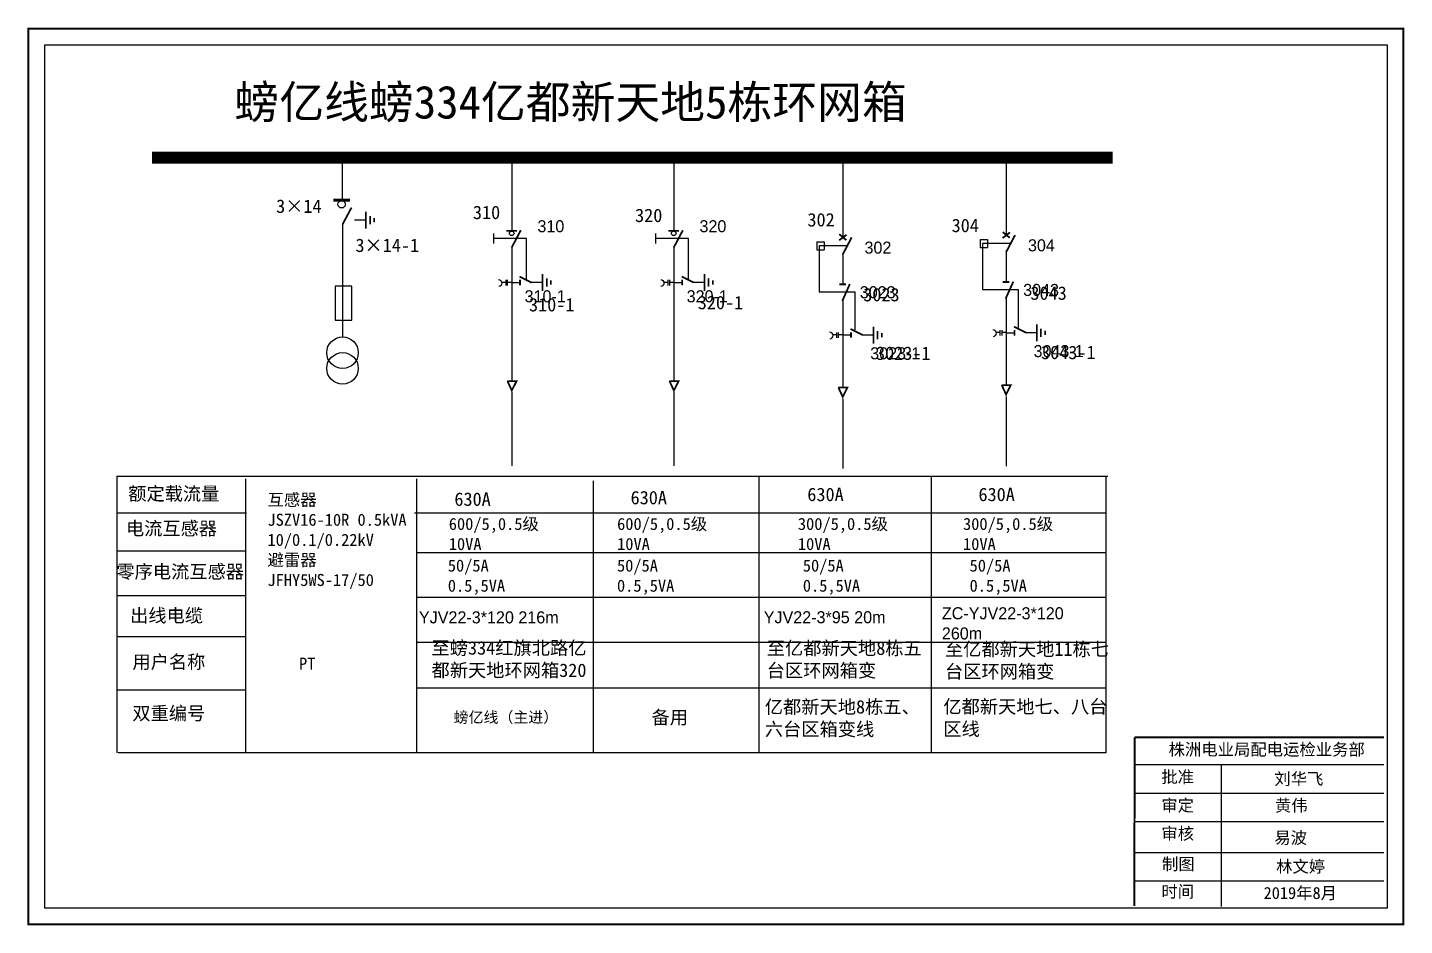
# Model space of a CAD drawing. Extents: x -976 to -656, y -1846 to -1607.
# Drawn here: x -781.6 to -656, y -1693.2 to -1611.3 of the extents above; entities that cross this region are included whole.
import ezdxf

# ---------------------------------------------------------------- set-up
doc = ezdxf.new("R2010")
doc.units = 0
doc.header["$LTSCALE"] = 0.774411
doc.linetypes.add('ACAD_ISO02W100', pattern=[15, 12, -3])
doc.linetypes.add('CENTER', pattern=[50.8, 31.75, -6.35, 6.35, -6.35])
doc.layers.get('0').update_dxf_attribs({"linetype": 'CONTINUOUS'})
doc.layers.add('2', color=7, linetype='CONTINUOUS')
doc.layers.add('MiniCADLayer', color=7, linetype='CONTINUOUS', lineweight=20)
doc.styles.add('hztxt_txtstyle_0.00_0_0', font='', dxfattribs={"bigfont": 'hztxt.shx'})
doc.styles.add('hztxt_txtstyle_1.00_0_0', font='', dxfattribs={"height": 1, "bigfont": 'hztxt.shx'})
doc.styles.add('hztxt_txtstyle_1.10_0_0', font='', dxfattribs={"height": 1.1, "bigfont": 'hztxt.shx'})
doc.styles.add('hztxt_txtstyle_1.22_0_0', font='', dxfattribs={"height": 1.220356, "bigfont": 'hztxt.shx'})
doc.styles.add('hztxt_txtstyle_1.80_0_0', font='', dxfattribs={"height": 1.8, "bigfont": 'hztxt.shx'})
doc.styles.add('hztxt_txtstyle_2.70_0_0', font='', dxfattribs={"height": 2.7, "bigfont": 'hztxt.shx'})
doc.styles.add('ST', font='')
doc.styles.add('字体', font='', dxfattribs={"height": 2.5})
doc.styles.add('楷体_GB2312_txtstyle_1.09_0_0', font='', dxfattribs={"height": 1.0944})
doc.styles.get('hztxt_txtstyle_0.00_0_0').set_extended_font_data('hztxt')
doc.styles.get('hztxt_txtstyle_1.00_0_0').set_extended_font_data('hztxt')
doc.styles.get('hztxt_txtstyle_1.10_0_0').set_extended_font_data('hztxt')
doc.styles.get('hztxt_txtstyle_1.22_0_0').set_extended_font_data('hztxt')
doc.styles.get('hztxt_txtstyle_1.80_0_0').set_extended_font_data('hztxt')
doc.styles.get('hztxt_txtstyle_2.70_0_0').set_extended_font_data('hztxt')
doc.styles.get('ST').set_extended_font_data('SimSun')
doc.styles.get('字体').set_extended_font_data('楷体_GB2312')
doc.styles.get('楷体_GB2312_txtstyle_1.09_0_0').set_extended_font_data('楷体_GB2312')

# ---------------------------------------------------------------- blocks, each defined once
blk = doc.blocks.new('JD')
for points in [[(-2, 0.2), (-2, -0.2), (2, 0.2), (2, -0.2)], [(1, -1.2), (1, -0.8), (-1, -1.2), (-1, -0.8)], [(-0.5, -1.8), (-0.5, -2.2), (0.5, -1.8), (0.5, -2.2)]]:
    blk.add_trace(points)

msp = doc.modelspace()

# ---------------------------------------------------------------- linework, layer by layer
at = {"color": 0}
for p, q in [((-752.91, -1623.37), (-752.91, -1626.99)), ((-737.45, -1623.08), (-737.45, -1629.8)), ((-722.66, -1623.08), (-722.66, -1629.8)), ((-707.24, -1623.39), (-707.24, -1630.45)), ((-692.33, -1623.18), (-692.33, -1630.24)), ((-752.9, -1629.23), (-752.9, -1639.48)), ((-751.81, -1628.82), (-750.78, -1628.82)), ((-709.59, -1630.83), (-708.93, -1630.83)), ((-709.59, -1630.83), (-709.59, -1631.56)), ((-708.93, -1630.83), (-708.93, -1631.56)), ((-694.68, -1630.62), (-694.02, -1630.62)), ((-694.68, -1630.62), (-694.68, -1631.35)), ((-694.02, -1630.62), (-694.02, -1631.35)), ((-737.45, -1631.3), (-737.45, -1643.51)), ((-722.66, -1631.3), (-722.66, -1643.51)), ((-709.59, -1631.56), (-708.93, -1631.56)), ((-707.24, -1631.95), (-707.24, -1634.67)), ((-694.68, -1631.35), (-694.02, -1631.35)), ((-692.33, -1631.74), (-692.33, -1634.46)), ((-737.45, -1634.55), (-736.69, -1634.55)), ((-735.69, -1634.52), (-734.66, -1634.52)), ((-722.66, -1634.55), (-721.9, -1634.55)), ((-720.91, -1634.52), (-719.87, -1634.52)), ((-707.24, -1636.03), (-707.24, -1644.07)), ((-692.33, -1635.82), (-692.33, -1643.86)), ((-707.24, -1639.33), (-706.48, -1639.33)), ((-705.49, -1639.31), (-704.46, -1639.31)), ((-692.33, -1639.12), (-691.57, -1639.12)), ((-690.58, -1639.1), (-689.54, -1639.1)), ((-761.65, -1655.58), (-773.42, -1655.58)), ((-761.69, -1659.04), (-773.47, -1659.04)), ((-761.69, -1663.13), (-773.47, -1663.13)), ((-761.74, -1666.86), (-773.51, -1666.86)), ((-761.69, -1671.71), (-773.47, -1671.71))]:
    msp.add_line(p, q, dxfattribs=at)
at = {"color": 0, "linetype": 'ACAD_ISO02W100'}
for p, q in [((-692, -1631), (-694.47, -1631)), ((-694.47, -1631), (-694.47, -1635.19)), ((-706.91, -1631.21), (-709.38, -1631.21)), ((-709.38, -1631.21), (-709.38, -1635.4)), ((-709.38, -1635.4), (-706.13, -1635.4)), ((-706.13, -1635.4), (-706.13, -1638.86)), ((-694.47, -1635.19), (-691.22, -1635.19)), ((-691.22, -1635.19), (-691.22, -1638.65))]:
    msp.add_line(p, q, dxfattribs=at)
at = {"color": 0, "linetype": 'CENTER'}
for p, q in [((-737.44, -1644.5), (-737.44, -1651.25)), ((-722.65, -1644.5), (-722.65, -1651.25)), ((-692.33, -1644.94), (-692.33, -1651.28)), ((-707.24, -1645.15), (-707.24, -1651.49))]:
    msp.add_line(p, q, dxfattribs=at)
at = {"color": 0, "linetype": 'Continuous'}
for p, q in [((-773.49, -1652.19), (-683.05, -1652.19)), ((-773.45, -1677.43), (-773.45, -1652.19)), ((-761.75, -1652.46), (-761.75, -1677.42)), ((-746.13, -1652.46), (-746.13, -1677.42)), ((-714.9, -1652.24), (-714.9, -1677.42)), ((-699.17, -1652.24), (-699.17, -1677.42)), ((-683.23, -1652.25), (-683.23, -1677.44)), ((-730.02, -1652.63), (-730.02, -1677.41)), ((-746.32, -1655.56), (-683.23, -1655.56)), ((-746.13, -1659.18), (-683.23, -1659.18)), ((-746.13, -1663.23), (-683.23, -1663.23)), ((-746.13, -1667.34), (-683.23, -1667.34)), ((-746.13, -1671.51), (-683.23, -1671.51)), ((-683.23, -1677.43), (-773.36, -1677.43)), ((-680.6, -1678.51), (-657.85, -1678.51)), ((-672.71, -1678.51), (-672.71, -1691.45)), ((-680.6, -1681.11), (-657.85, -1681.11)), ((-680.6, -1683.7), (-657.85, -1683.7)), ((-680.6, -1686.53), (-657.85, -1686.53)), ((-680.6, -1689.12), (-657.85, -1689.12))]:
    msp.add_line(p, q, dxfattribs=at)
at = {"color": 0, "linetype": 'Continuous', "const_width": 0.182}
msp.add_lwpolyline([(-781.55, -1611.38), (-656.06, -1611.38), (-656.06, -1693.09), (-781.55, -1693.09)], close=True, dxfattribs=at)
at = {"color": 0, "linetype": 'Continuous'}
msp.add_lwpolyline([(-780.07, -1612.86), (-657.54, -1612.86), (-657.54, -1691.61), (-780.07, -1691.61)], close=True, dxfattribs=at)
at = {"color": 0}
for points, const_width in [([(-770.29, -1623.17), (-682.61, -1623.17)], 1.1), ([(-753.74, -1627.04), (-752.2, -1627.04)], 0.261), ([(-752.9, -1629.27), (-752.07, -1627.71)], 0.165), ([(-737.93, -1629.83), (-736.96, -1629.83)], 0.165), ([(-737.45, -1631.35), (-736.62, -1629.78)], 0.165), ([(-723.14, -1629.83), (-722.17, -1629.83)], 0.165), ([(-722.66, -1631.35), (-721.83, -1629.78)], 0.165), ([(-692.64, -1629.94), (-691.99, -1630.47)], 0.165), ([(-707.56, -1630.69), (-706.89, -1630.19)], 0.165), ([(-707.55, -1630.14), (-706.91, -1630.68)], 0.165), ([(-707.24, -1631.99), (-706.42, -1630.43)], 0.165), ([(-692.65, -1630.49), (-691.98, -1629.98)], 0.165), ([(-692.33, -1631.78), (-691.51, -1630.22)], 0.165), ([(-736.73, -1634), (-735.63, -1634.55)], 0.165), ([(-736.69, -1634.29), (-736.69, -1634.8)], 0.165), ([(-721.94, -1634), (-720.84, -1634.55)], 0.165), ([(-721.9, -1634.29), (-721.9, -1634.8)], 0.165), ([(-707.54, -1634.71), (-706.93, -1634.71)], 0.165), ([(-707.28, -1636.23), (-706.59, -1634.68)], 0.165), ([(-692.63, -1634.5), (-692.02, -1634.5)], 0.165), ([(-692.37, -1636.02), (-691.67, -1634.47)], 0.165), ([(-691.61, -1638.57), (-690.52, -1639.12)], 0.165), ([(-706.53, -1638.78), (-705.43, -1639.33)], 0.165), ([(-706.48, -1639.08), (-706.48, -1639.58)], 0.165), ([(-691.57, -1638.87), (-691.57, -1639.38)], 0.165), ([(-737.85, -1643.54), (-737.01, -1643.54), (-737.44, -1644.39), (-737.84, -1643.52)], 0.165), ([(-723.06, -1643.54), (-722.22, -1643.54), (-722.65, -1644.39), (-723.05, -1643.52)], 0.165), ([(-707.65, -1644.12), (-706.81, -1644.12), (-707.24, -1644.97), (-707.64, -1644.1)], 0.165), ([(-692.74, -1643.91), (-691.9, -1643.91), (-692.33, -1644.76), (-692.73, -1643.89)], 0.165)]:
    msp.add_lwpolyline(points, dxfattribs=dict(at, const_width=const_width))
for points in [[(-739.11, -1630.07), (-739.11, -1630.99)], [(-724.32, -1630.07), (-724.32, -1630.99)], [(-753.55, -1634.91), (-753.55, -1637.99), (-752.03, -1637.99), (-752.03, -1634.87), (-753.55, -1634.87)], [(-738, -1634.54), (-738.35, -1634.54)], [(-738, -1634.31), (-738, -1634.81)], [(-737.85, -1634.31), (-737.85, -1634.81)], [(-737.45, -1634.54), (-737.85, -1634.54)], [(-723.21, -1634.54), (-723.56, -1634.54)], [(-723.21, -1634.31), (-723.21, -1634.81)], [(-723.06, -1634.31), (-723.06, -1634.81)], [(-722.66, -1634.54), (-723.06, -1634.54)], [(-707.8, -1639.32), (-708.15, -1639.32)], [(-707.8, -1639.09), (-707.8, -1639.59)], [(-707.64, -1639.09), (-707.64, -1639.59)], [(-707.25, -1639.32), (-707.64, -1639.32)], [(-692.89, -1639.11), (-693.23, -1639.11)], [(-692.89, -1638.88), (-692.89, -1639.38)], [(-692.73, -1638.88), (-692.73, -1639.38)], [(-692.33, -1639.11), (-692.73, -1639.11)]]:
    msp.add_lwpolyline(points, dxfattribs=at)
at = {"color": 0, "linetype": 'ACAD_ISO02W100'}
for points in [[(-736.1, -1634.29), (-736.1, -1630.53), (-739.11, -1630.53)], [(-721.31, -1634.29), (-721.31, -1630.53), (-724.32, -1630.53)]]:
    msp.add_lwpolyline(points, dxfattribs=at)
at = {"color": 0}
for points in [[(-738.64, -1634.26, -0.877934), (-738.63, -1634.92)], [(-723.85, -1634.26, -0.877934), (-723.84, -1634.92)], [(-708.44, -1639.04, -0.877934), (-708.43, -1639.71)], [(-693.53, -1638.83, -0.877934), (-693.52, -1639.5)]]:
    msp.add_lwpolyline(points, format="xyb", dxfattribs=at)
at = {"color": 0, "linetype": 'Continuous', "const_width": 0.182}
for points in [[(-680.6, -1676.03), (-680.62, -1691.4)], [(-680.6, -1676.03), (-657.85, -1676.03)]]:
    msp.add_lwpolyline(points, dxfattribs=at)
at = {"color": 0}
for centre, radius in [((-752.97, -1627.41), 0.335), ((-737.45, -1630.06), 0.211), ((-722.66, -1630.06), 0.211)]:
    msp.add_circle(centre, radius, dxfattribs=at)
at = {"layer": '2', "color": 0}
for centre in [(-752.89, -1640.95), (-752.89, -1642.38)]:
    msp.add_circle(centre, 1.44, dxfattribs=at)

# ---------------------------------------------------------------- block references
at = {"color": 0, "xscale": 0.3844120780054254, "yscale": 0.3844120780054254, "zscale": 0.3844120780054647, "rotation": 90}
for p in [(-750.76, -1628.85), (-734.64, -1634.55), (-719.86, -1634.55), (-704.44, -1639.34), (-689.53, -1639.13)]:
    msp.add_blockref('JD', p, dxfattribs=at)

# ---------------------------------------------------------------- texts
at = {"color": 0, "linetype": 'Continuous', "style": 'ST'}
for s, p in [('3×14', (-758.95, -1628.19)), ('310', (-740.99, -1628.76)), ('320', (-726.19, -1629.03)), ('302', (-710.46, -1629.43)), ('304', (-697.3, -1629.95)), ('3×14-1', (-751.71, -1631.76)), ('310-1', (-735.87, -1637.18)), ('320-1', (-720.47, -1636.98)), ('3023', (-705.37, -1636.26)), ('3043', (-690.11, -1636.12)), ('3023-1', (-704.2, -1641.6)), ('3043-1', (-689.14, -1641.53)), ('备用', (-724.69, -1674.81))]:
    msp.add_text(s, height=1.22, dxfattribs=at).set_placement(p)
at = {"color": 0, "style": 'hztxt_txtstyle_1.80_0_0'}
for s, p in [('310', (-735.1, -1629.96)), ('320', (-720.31, -1629.96)), ('302', (-705.25, -1631.91)), ('304', (-690.33, -1631.7)), ('3023', (-705.68, -1635.98)), ('3043', (-690.77, -1635.77)), ('310-1', (-736.27, -1636.35)), ('320-1', (-721.48, -1636.35)), ('3023-1', (-704.73, -1641.55)), ('3043-1', (-689.82, -1641.35))]:
    msp.add_text(s, height=1.098, dxfattribs=at).set_placement(p)
at = {"color": 0, "linetype": 'Continuous', "attachment_point": 1}
for s, insert, char_height, width, style in [('{\\fSimSun|b0|i0|c134|p2;螃亿线螃334亿都新天地5栋环网箱}', (-762.75, -1616.59), 3, 85.7498, '字体'), ('{\\fSimSun|b0|i0|c134|p2;额定载流量}', (-772.45, -1653.19), 1.2204, 19.6738, 'hztxt_txtstyle_2.70_0_0'), ('\\A1;{\\fSimSun|b0|i0|c134|p2;互感器\\PJSZV16-10R 0.5kVA\\P10/0.1/0.22kV\\P避雷器\\PJFHY5WS-17/50}', (-759.74, -1653.8), 1.0983, 20.2524, 'hztxt_txtstyle_2.70_0_0'), ('{\\fSimSun|b0|i0|c134|p2;630A}', (-742.68, -1653.69), 1.2204, 19.6738, 'hztxt_txtstyle_2.70_0_0'), ('{\\fSimSun|b0|i0|c134|p2;630A}', (-726.6, -1653.55), 1.2204, 19.6738, 'hztxt_txtstyle_2.70_0_0'), ('{\\fSimSun|b0|i0|c134|p2;630A}', (-710.47, -1653.26), 1.2204, 19.6738, 'hztxt_txtstyle_2.70_0_0'), ('{\\fSimSun|b0|i0|c134|p2;630A}', (-694.85, -1653.26), 1.2204, 19.6738, 'hztxt_txtstyle_2.70_0_0'), ('{\\fSimSun|b0|i0|c134|p2;电流互感器}', (-772.66, -1656.36), 1.2204, 19.6738, 'hztxt_txtstyle_2.70_0_0'), ('\\A1;{\\fSimSun|b0|i0|c134|p2;600/5,0.5级\\P10VA}', (-743.19, -1656.01), 1.0983, 20.2524, 'hztxt_txtstyle_2.70_0_0'), ('\\A1;{\\fSimSun|b0|i0|c134|p2;600/5,0.5级\\P10VA}', (-727.83, -1656.01), 1.0983, 20.2524, 'hztxt_txtstyle_2.70_0_0'), ('\\A1;{\\fSimSun|b0|i0|c134|p2;300/5,0.5级\\P10VA}', (-711.33, -1656.01), 1.0983, 20.2524, 'hztxt_txtstyle_2.70_0_0'), ('\\A1;{\\fSimSun|b0|i0|c134|p2;300/5,0.5级\\P10VA}', (-696.26, -1656.01), 1.0983, 20.2524, 'hztxt_txtstyle_2.70_0_0'), ('{\\fSimSun|b0|i0|c134|p2;50/5A\\P0.5,5VA}', (-743.28, -1659.81), 1.0983, 19.6738, 'hztxt_txtstyle_2.70_0_0'), ('{\\fSimSun|b0|i0|c134|p2;50/5A\\P0.5,5VA}', (-727.84, -1659.81), 1.0983, 19.6738, 'hztxt_txtstyle_2.70_0_0'), ('{\\fSimSun|b0|i0|c134|p2;50/5A\\P0.5,5VA}', (-710.88, -1659.81), 1.0983, 19.6738, 'hztxt_txtstyle_2.70_0_0'), ('{\\fSimSun|b0|i0|c134|p2;50/5A\\P0.5,5VA}', (-695.66, -1659.81), 1.0983, 19.6738, 'hztxt_txtstyle_2.70_0_0'), ('{\\fSimSun|b0|i0|c134|p2;零序电流互感器}', (-773.53, -1660.3), 1.2204, 19.6738, 'hztxt_txtstyle_2.70_0_0'), ('{\\fSimSun|b0|i0|c134|p2;出线电缆}', (-772.28, -1664.3), 1.2204, 19.6738, 'hztxt_txtstyle_2.70_0_0'), ('YJV22-3*120 216m', (-745.92, -1664.53), 1.1, 16.8885, 'hztxt_txtstyle_2.70_0_0'), ('YJV22-3*95 20m', (-714.45, -1664.52), 1.1, 16.8885, 'hztxt_txtstyle_2.70_0_0'), ('{\\fSimSun|b0|i0|c134|p2;至螃334红旗北路亿都新天地环网箱320}', (-744.77, -1667.26), 1.2204, 14.9849, 'hztxt_txtstyle_2.70_0_0'), ('{\\fSimSun|b0|i0|c134|p2;至亿都新天地8栋五台区环网箱变}', (-714.17, -1667.28), 1.2204, 14.9849, 'hztxt_txtstyle_2.70_0_0'), ('{\\fSimSun|b0|i0|c134|p2;用户名称}', (-772.07, -1668.53), 1.2204, 19.6738, 'hztxt_txtstyle_2.70_0_0'), ('{\\fSimSun|b0|i0|c134|p2;PT}', (-756.86, -1668.75), 1.1026, 8.5785, 'hztxt_txtstyle_0.00_0_0'), ('{\\fSimSun|b0|i0|c134|p2;亿都新天地8栋五、六台区箱变线}', (-714.35, -1672.63), 1.2204, 14.9849, 'hztxt_txtstyle_2.70_0_0'), ('{\\fSimSun|b0|i0|c134|p2;双重编号}', (-772.07, -1673.22), 1.2204, 19.6738, 'hztxt_txtstyle_2.70_0_0'), ('株洲电业局配电运检业务部', (-677.5, -1676.58), 1.0944, 29.9201, '字体'), ('{\\fKaiTi_GB2312|b0|i0|c134|p49;批准}', (-678.16, -1679.08), 1.0944, 8.5588, '字体'), ('刘华飞', (-667.85, -1679.26), 1.094, 8.5588, '字体'), ('\\f\uffbfﾬￌﾣﾤ_GB2312|b0|i0|c134|p49;审定', (-678.16, -1681.68), 1.0944, 8.5588, '字体'), ('黄伟', (-667.79, -1681.69), 1.094, 8.5588, '字体'), ('\\f\uffbfﾬￌﾣﾤ_GB2312|b0|i0|c134|p49;审核', (-678.16, -1684.25), 1.0944, 8.5588, '字体'), ('易波', (-667.85, -1684.63), 1.094, 8.5588, '字体'), ('\\f\uffbfﾬￌﾣﾤ_GB2312|b0|i0|c134|p49;制图', (-678.1, -1687.03), 1.0944, 8.5588, '字体'), ('\\f\uffbfﾬￌﾣﾤ_GB2312|b0|i0|c134|p49;时间', (-678.16, -1689.54), 1.0944, 8.5588, '字体')]:
    msp.add_mtext(s, dxfattribs=dict(at, insert=insert, char_height=char_height, width=width, style=style))
at = {"color": 7, "linetype": 'Continuous', "attachment_point": 1}
for s, insert, char_height, width, style in [('ZC-YJV22-3*120 ^M^J260m', (-698.19, -1664.16), 1.1, 16.8885, 'hztxt_txtstyle_1.10_0_0'), ('{\\fSimSun|b0|i0|c134|p2;至亿都新天地11栋七台区环网箱变}', (-697.91, -1667.37), 1.2204, 14.9849, 'hztxt_txtstyle_1.22_0_0'), ('{\\fSimSun|b0|i0|c134|p2;亿都新天地七、八台区线}', (-698.06, -1672.61), 1.2204, 14.9849, 'hztxt_txtstyle_1.22_0_0'), ('林文婷', (-667.69, -1687.26), 1.094, 8.5588, '楷体_GB2312_txtstyle_1.09_0_0'), ('2019年8月', (-668.83, -1689.67), 1.094, 16.0081, '楷体_GB2312_txtstyle_1.09_0_0')]:
    msp.add_mtext(s, dxfattribs=dict(at, insert=insert, char_height=char_height, width=width, style=style))
at = {"layer": 'MiniCADLayer', "color": 7, "linetype": 'Continuous', "ltscale": 1.867873, "insert": (-742.75, -1673.69), "char_height": 1, "attachment_point": 1, "style": 'hztxt_txtstyle_1.00_0_0'}
msp.add_mtext('{\\fSimSun|b0|i0|c134|p2;螃亿线（主进）}', dxfattribs=at)

doc.saveas('drawing.dxf')
